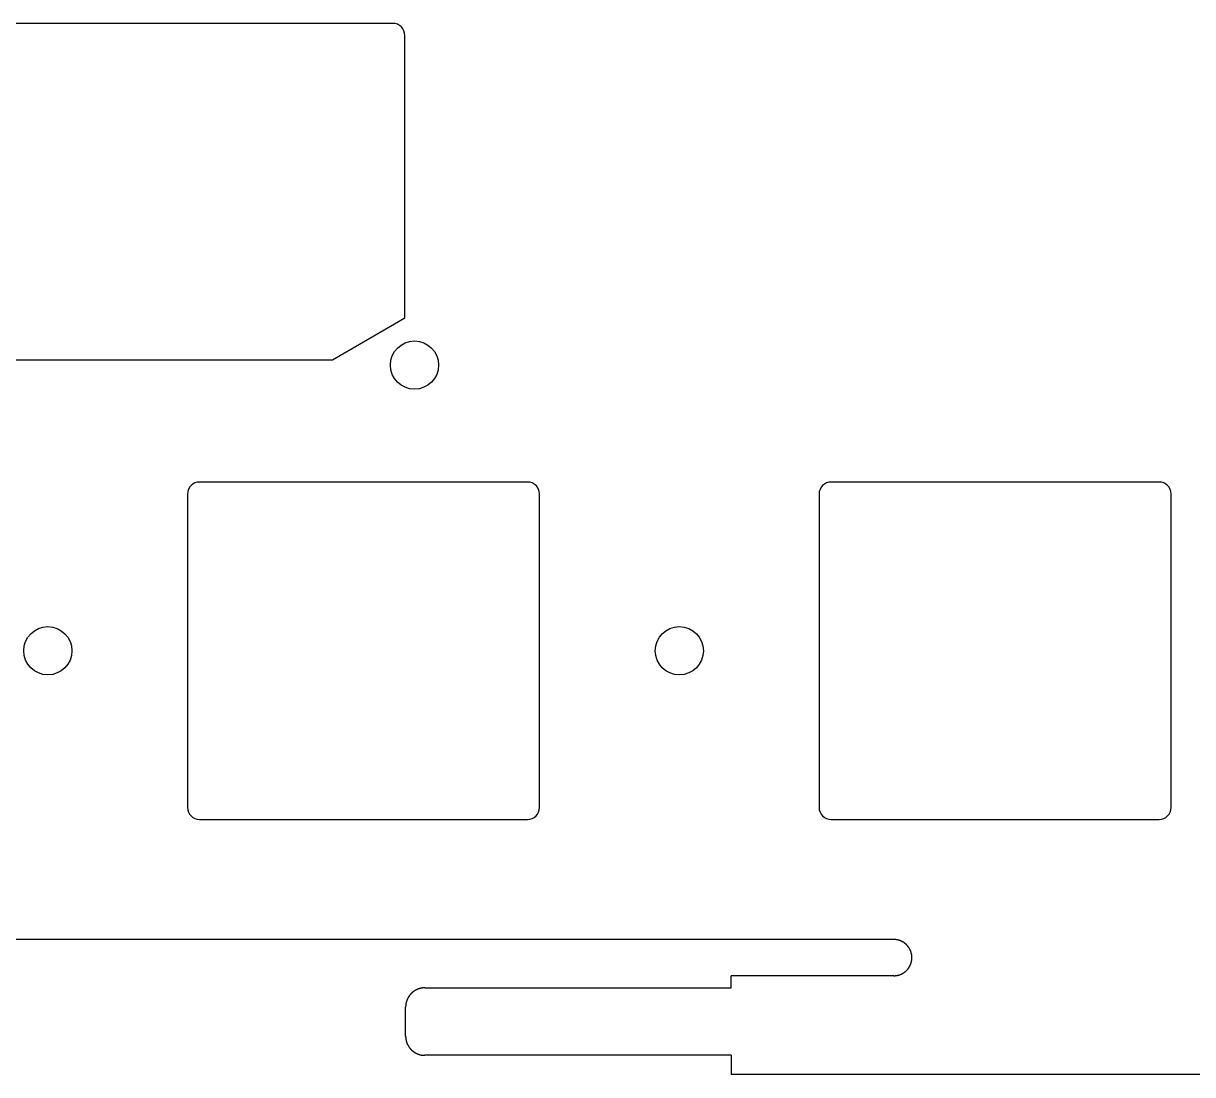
# Model space of a CAD drawing. Header units: millimetres. Extents: x -11 to 340, y -118 to 18.
# Drawn here: x 250.21 to 298.71, y -117.6 to -73.99 of the extents above; entities that cross this region are included whole.
import ezdxf

# ---------------------------------------------------------------- set-up
doc = ezdxf.new("R2010")
doc.units = ezdxf.units.MM
doc.header["$MEASUREMENT"] = 0
doc.layers.get('0').update_dxf_attribs({"linetype": 'CONTINUOUS'})
doc.layers.add('BLACK', color=7, linetype='CONTINUOUS')

msp = doc.modelspace()

# ---------------------------------------------------------------- linework, layer by layer
for points in [[(234.03125, -74.4875), (234.03125, -86.2055), (237.03125, -87.9375), (263.03125, -87.9375), (266.03125, -86.2055), (266.03125, -74.4875, 0.414213562), (265.53125, -73.9875), (234.53125, -73.9875, 0.414212391)], [(257.51875, -107.0125), (271.11875, -107.0125, 0.414213562), (271.61875, -106.5125), (271.61875, -93.5125, 0.414213562), (271.11875, -93.0125), (257.51875, -93.0125, 0.414212391), (257.01875, -93.5125), (257.01875, -106.5125, 0.414212391)]]:
    msp.add_lwpolyline(points, format="xyb", close=True)
for centre in [(266.43125, -88.1625), (251.221875, -100.0125)]:
    msp.add_circle(centre, 1)
at = {"layer": 'BLACK', "linetype": 'Continuous'}
for p, q in [((297.3125, -93.0125), (283.7125, -93.0125)), ((283.2125, -93.5125), (283.2125, -106.5125)), ((297.8125, -106.5125), (297.8125, -93.5125)), ((283.7125, -107.0125), (297.3125, -107.0125)), ((286.3125, -111.9925), (221.893425, -111.9925)), ((286.313297, -111.9925), (286.3125, -111.9925)), ((286.317214, -111.992515), (286.313297, -111.9925)), ((286.321127, -111.992549), (286.317214, -111.992515)), ((286.325039, -111.992603), (286.321127, -111.992549)), ((286.328947, -111.992677), (286.325039, -111.992603)), ((286.332854, -111.992771), (286.328947, -111.992677)), ((286.336757, -111.992885), (286.332854, -111.992771)), ((286.340659, -111.993019), (286.336757, -111.992885)), ((286.344556, -111.993173), (286.340659, -111.993019)), ((286.348454, -111.993347), (286.344556, -111.993173)), ((286.352346, -111.99354), (286.348454, -111.993347)), ((286.356237, -111.993754), (286.352346, -111.99354)), ((286.360123, -111.993988), (286.356237, -111.993754)), ((286.364009, -111.994241), (286.360123, -111.993988)), ((286.36789, -111.994514), (286.364009, -111.994241)), ((286.37177, -111.994808), (286.36789, -111.994514)), ((286.375644, -111.995121), (286.37177, -111.994808)), ((286.379518, -111.995453), (286.375644, -111.995121)), ((286.383386, -111.995806), (286.379518, -111.995453)), ((286.387253, -111.996179), (286.383386, -111.995806)), ((286.391114, -111.996571), (286.387253, -111.996179)), ((286.394975, -111.996983), (286.391114, -111.996571)), ((286.39883, -111.997415), (286.394975, -111.996983)), ((286.402683, -111.997866), (286.39883, -111.997415)), ((286.406531, -111.998338), (286.402683, -111.997866)), ((286.410378, -111.998829), (286.406531, -111.998338)), ((286.414218, -111.99934), (286.410378, -111.998829)), ((286.418058, -111.99987), (286.414218, -111.99934)), ((286.421891, -112.00042), (286.418058, -111.99987)), ((286.425722, -112.00099), (286.421891, -112.00042)), ((286.429548, -112.00158), (286.425722, -112.00099)), ((286.433371, -112.002189), (286.429548, -112.00158)), ((286.437189, -112.002818), (286.433371, -112.002189)), ((286.441004, -112.003466), (286.437189, -112.002818)), ((286.444813, -112.004134), (286.441004, -112.003466)), ((286.448621, -112.004822), (286.444813, -112.004134)), ((286.452421, -112.005529), (286.448621, -112.004822)), ((286.45622, -112.006256), (286.452421, -112.005529)), ((286.460012, -112.007002), (286.45622, -112.006256)), ((286.463801, -112.007768), (286.460012, -112.007002)), ((286.467584, -112.008553), (286.463801, -112.007768)), ((286.471365, -112.009358), (286.467584, -112.008553)), ((286.475138, -112.010182), (286.471365, -112.009358)), ((286.478909, -112.011026), (286.475138, -112.010182)), ((286.482673, -112.011889), (286.478909, -112.011026)), ((286.486434, -112.012772), (286.482673, -112.011889)), ((286.490188, -112.013674), (286.486434, -112.012772)), ((286.49394, -112.014596), (286.490188, -112.013674)), ((286.497683, -112.015536), (286.49394, -112.014596)), ((286.501424, -112.016496), (286.497683, -112.015536)), ((286.505158, -112.017476), (286.501424, -112.016496)), ((286.508888, -112.018475), (286.505158, -112.017476)), ((286.512611, -112.019492), (286.508888, -112.018475)), ((286.51633, -112.02053), (286.512611, -112.019492)), ((286.520042, -112.021586), (286.51633, -112.02053)), ((286.52375, -112.022662), (286.520042, -112.021586)), ((286.52745, -112.023757), (286.52375, -112.022662)), ((286.531147, -112.024871), (286.52745, -112.023757)), ((286.534836, -112.026004), (286.531147, -112.024871)), ((286.538521, -112.027157), (286.534836, -112.026004)), ((286.542197, -112.028328), (286.538521, -112.027157)), ((286.54587, -112.029519), (286.542197, -112.028328)), ((286.549535, -112.030728), (286.54587, -112.029519)), ((286.553195, -112.031957), (286.549535, -112.030728)), ((286.556847, -112.033204), (286.553195, -112.031957)), ((286.560494, -112.034471), (286.556847, -112.033204)), ((286.564133, -112.035756), (286.560494, -112.034471)), ((286.567768, -112.037061), (286.564133, -112.035756)), ((286.571394, -112.038384), (286.567768, -112.037061)), ((286.575015, -112.039726), (286.571394, -112.038384)), ((286.578627, -112.041087), (286.575015, -112.039726)), ((286.582234, -112.042467), (286.578627, -112.041087)), ((286.585832, -112.043865), (286.582234, -112.042467)), ((286.589426, -112.045282), (286.585832, -112.043865)), ((286.59301, -112.046718), (286.589426, -112.045282)), ((286.596588, -112.048173), (286.59301, -112.046718)), ((286.600158, -112.049646), (286.596588, -112.048173)), ((286.603722, -112.051138), (286.600158, -112.049646)), ((286.607277, -112.052648), (286.603722, -112.051138)), ((286.610826, -112.054177), (286.607277, -112.052648)), ((286.614365, -112.055724), (286.610826, -112.054177)), ((286.617899, -112.057291), (286.614365, -112.055724)), ((286.621422, -112.058875), (286.617899, -112.057291)), ((286.62494, -112.060478), (286.621422, -112.058875)), ((286.628448, -112.062098), (286.62494, -112.060478)), ((286.63195, -112.063738), (286.628448, -112.062098)), ((286.635441, -112.065395), (286.63195, -112.063738)), ((286.638926, -112.067072), (286.635441, -112.065395)), ((286.642401, -112.068765), (286.638926, -112.067072)), ((286.645869, -112.070478), (286.642401, -112.068765)), ((286.649327, -112.072208), (286.645869, -112.070478)), ((286.652778, -112.073957), (286.649327, -112.072208)), ((286.656219, -112.075723), (286.652778, -112.073957)), ((286.659653, -112.077507), (286.656219, -112.075723)), ((286.663076, -112.079309), (286.659653, -112.077507)), ((286.666491, -112.08113), (286.663076, -112.079309)), ((286.669896, -112.082967), (286.666491, -112.08113)), ((286.673293, -112.084824), (286.669896, -112.082967)), ((286.67668, -112.086697), (286.673293, -112.084824)), ((286.680058, -112.088588), (286.67668, -112.086697)), ((286.683426, -112.090497), (286.680058, -112.088588)), ((286.686786, -112.092424), (286.683426, -112.090497)), ((286.690134, -112.094368), (286.686786, -112.092424)), ((286.693474, -112.096329), (286.690134, -112.094368)), ((286.696803, -112.098308), (286.693474, -112.096329)), ((286.700124, -112.100305), (286.696803, -112.098308)), ((286.703433, -112.102318), (286.700124, -112.100305)), ((286.706733, -112.10435), (286.703433, -112.102318)), ((286.710022, -112.106398), (286.706733, -112.10435)), ((286.713302, -112.108463), (286.710022, -112.106398)), ((286.71657, -112.110546), (286.713302, -112.108463)), ((286.719829, -112.112646), (286.71657, -112.110546)), ((286.723077, -112.114762), (286.719829, -112.112646)), ((286.726314, -112.116896), (286.723077, -112.114762)), ((286.72954, -112.119046), (286.726314, -112.116896)), ((286.732756, -112.121214), (286.72954, -112.119046)), ((286.735961, -112.123398), (286.732756, -112.121214)), ((286.739155, -112.125599), (286.735961, -112.123398)), ((286.742337, -112.127816), (286.739155, -112.125599)), ((286.745509, -112.13005), (286.742337, -112.127816)), ((286.748669, -112.1323), (286.745509, -112.13005)), ((286.751818, -112.134568), (286.748669, -112.1323)), ((286.754955, -112.136851), (286.751818, -112.134568)), ((286.758081, -112.139151), (286.754955, -112.136851)), ((286.761195, -112.141467), (286.758081, -112.139151)), ((286.764297, -112.143799), (286.761195, -112.141467)), ((286.767388, -112.146148), (286.764297, -112.143799)), ((286.770467, -112.148512), (286.767388, -112.146148)), ((286.773533, -112.150893), (286.770467, -112.148512)), ((286.776588, -112.153289), (286.773533, -112.150893)), ((286.77963, -112.155701), (286.776588, -112.153289)), ((286.78266, -112.15813), (286.77963, -112.155701)), ((286.785677, -112.160573), (286.78266, -112.15813)), ((286.788683, -112.163033), (286.785677, -112.160573)), ((286.791675, -112.165508), (286.788683, -112.163033)), ((286.794655, -112.167998), (286.791675, -112.165508)), ((286.797623, -112.170504), (286.794655, -112.167998)), ((286.800577, -112.173026), (286.797623, -112.170504)), ((286.803519, -112.175562), (286.800577, -112.173026)), ((286.806447, -112.178114), (286.803519, -112.175562)), ((286.809363, -112.180681), (286.806447, -112.178114)), ((286.812265, -112.183263), (286.809363, -112.180681)), ((286.815154, -112.18586), (286.812265, -112.183263)), ((286.81803, -112.188472), (286.815154, -112.18586)), ((286.820892, -112.191099), (286.81803, -112.188472)), ((286.823741, -112.19374), (286.820892, -112.191099)), ((286.826576, -112.196397), (286.823741, -112.19374)), ((286.829398, -112.199067), (286.826576, -112.196397)), ((286.832205, -112.201753), (286.829398, -112.199067)), ((286.834999, -112.204452), (286.832205, -112.201753)), ((286.837779, -112.207166), (286.834999, -112.204452)), ((286.840545, -112.209895), (286.837779, -112.207166)), ((286.843297, -112.212637), (286.840545, -112.209895)), ((286.848758, -112.218165), (286.843297, -112.212637)), ((286.854162, -112.223748), (286.848758, -112.218165)), ((286.859508, -112.229386), (286.854162, -112.223748)), ((286.864795, -112.235078), (286.859508, -112.229386)), ((286.870022, -112.240824), (286.864795, -112.235078)), ((286.87519, -112.246624), (286.870022, -112.240824)), ((286.880298, -112.252475), (286.87519, -112.246624)), ((286.885344, -112.258379), (286.880298, -112.252475)), ((286.890329, -112.264333), (286.885344, -112.258379)), ((286.895251, -112.270337), (286.890329, -112.264333)), ((286.900111, -112.276391), (286.895251, -112.270337)), ((286.904907, -112.282494), (286.900111, -112.276391)), ((286.90964, -112.288645), (286.904907, -112.282494)), ((286.914307, -112.294843), (286.90964, -112.288645)), ((286.91891, -112.301087), (286.914307, -112.294843)), ((286.923448, -112.307378), (286.91891, -112.301087)), ((286.927919, -112.313714), (286.923448, -112.307378)), ((286.932324, -112.320094), (286.927919, -112.313714)), ((286.936662, -112.326517), (286.932324, -112.320094)), ((286.940932, -112.332984), (286.936662, -112.326517)), ((286.945134, -112.339493), (286.940932, -112.332984)), ((286.949269, -112.346044), (286.945134, -112.339493)), ((286.953334, -112.352635), (286.949269, -112.346044)), ((286.95733, -112.359266), (286.953334, -112.352635)), ((286.961256, -112.365936), (286.95733, -112.359266)), ((286.965113, -112.372645), (286.961256, -112.365936)), ((286.968899, -112.379392), (286.965113, -112.372645)), ((286.972614, -112.386176), (286.968899, -112.379392)), ((286.976257, -112.392996), (286.972614, -112.386176)), ((286.97983, -112.399852), (286.976257, -112.392996)), ((286.98333, -112.406743), (286.97983, -112.399852)), ((286.986758, -112.413668), (286.98333, -112.406743)), ((286.990114, -112.420627), (286.986758, -112.413668)), ((286.993396, -112.427618), (286.990114, -112.420627)), ((286.996606, -112.434642), (286.993396, -112.427618)), ((286.999742, -112.441697), (286.996606, -112.434642)), ((287.002804, -112.448782), (286.999742, -112.441697)), ((287.005792, -112.455898), (287.002804, -112.448782)), ((287.008706, -112.463043), (287.005792, -112.455898)), ((287.011545, -112.470217), (287.008706, -112.463043)), ((287.014309, -112.477419), (287.011545, -112.470217)), ((287.016999, -112.484648), (287.014309, -112.477419)), ((287.019612, -112.491903), (287.016999, -112.484648)), ((287.022151, -112.499185), (287.019612, -112.491903)), ((287.024613, -112.506493), (287.022151, -112.499185)), ((287.027, -112.513825), (287.024613, -112.506493)), ((287.02931, -112.521181), (287.027, -112.513825)), ((287.015274, -113.005015), (287.016616, -113.001394)), ((287.016616, -113.001394), (287.017939, -112.997768)), ((287.017939, -112.997768), (287.019244, -112.994134)), ((287.019244, -112.994134), (287.020529, -112.990495)), ((287.020529, -112.990495), (287.021796, -112.986847)), ((287.021796, -112.986847), (287.023043, -112.983195)), ((287.023043, -112.983195), (287.024272, -112.979535)), ((287.024272, -112.979535), (287.025481, -112.975871)), ((287.025481, -112.975871), (287.026672, -112.972198)), ((287.026672, -112.972198), (287.027843, -112.968521)), ((287.027843, -112.968521), (287.028996, -112.964836)), ((287.028996, -112.964836), (287.030129, -112.961148)), ((287.031545, -112.528561), (287.02931, -112.521181)), ((287.030129, -112.961148), (287.031243, -112.957451)), ((287.031243, -112.957451), (287.032338, -112.95375)), ((287.033702, -112.535964), (287.031545, -112.528561)), ((287.032338, -112.95375), (287.033414, -112.950042)), ((287.033414, -112.950042), (287.03447, -112.946331)), ((287.035783, -112.543389), (287.033702, -112.535964)), ((287.03447, -112.946331), (287.035508, -112.942611)), ((287.035508, -112.942611), (287.036525, -112.938888)), ((287.037787, -112.550836), (287.035783, -112.543389)), ((287.036525, -112.938888), (287.037524, -112.935158)), ((287.037524, -112.935158), (287.038504, -112.931425)), ((287.039714, -112.558304), (287.037787, -112.550836)), ((287.038504, -112.931425), (287.039464, -112.927684)), ((287.039464, -112.927684), (287.040404, -112.92394)), ((287.041564, -112.565792), (287.039714, -112.558304)), ((287.040404, -112.92394), (287.041326, -112.920189)), ((287.041326, -112.920189), (287.042228, -112.916435)), ((287.043336, -112.573301), (287.041564, -112.565792)), ((287.042228, -112.916435), (287.043111, -112.912673)), ((287.043111, -112.912673), (287.043974, -112.908909)), ((287.045031, -112.580829), (287.043336, -112.573301)), ((287.043974, -112.908909), (287.044818, -112.905138)), ((287.044818, -112.905138), (287.045642, -112.901365)), ((287.046648, -112.588376), (287.045031, -112.580829)), ((287.045642, -112.901365), (287.046447, -112.897584)), ((287.046447, -112.897584), (287.047232, -112.893802)), ((287.048187, -112.595941), (287.046648, -112.588376)), ((287.047232, -112.893802), (287.047998, -112.890012)), ((287.047998, -112.890012), (287.048744, -112.88622)), ((287.049649, -112.603524), (287.048187, -112.595941)), ((287.048744, -112.88622), (287.049471, -112.882421)), ((287.049471, -112.882421), (287.050178, -112.878621)), ((287.051032, -112.611124), (287.049649, -112.603524)), ((287.050178, -112.878621), (287.050866, -112.874814)), ((287.050866, -112.874814), (287.051534, -112.871005)), ((287.052337, -112.618741), (287.051032, -112.611124)), ((287.051534, -112.871005), (287.052182, -112.867189)), ((287.052182, -112.867189), (287.052811, -112.863372)), ((287.053564, -112.626375), (287.052337, -112.618741)), ((287.052811, -112.863372), (287.05342, -112.859548)), ((287.05342, -112.859548), (287.05401, -112.855723)), ((287.054713, -112.634024), (287.053564, -112.626375)), ((287.05401, -112.855723), (287.05458, -112.851891)), ((287.05458, -112.851891), (287.05513, -112.848058)), ((287.055783, -112.641688), (287.054713, -112.634024)), ((287.05513, -112.848058), (287.05566, -112.844219)), ((287.05566, -112.844219), (287.056171, -112.840378)), ((287.056774, -112.649367), (287.055783, -112.641688)), ((287.056171, -112.840378), (287.056662, -112.836531)), ((287.056662, -112.836531), (287.057134, -112.832684)), ((287.057687, -112.65706), (287.056774, -112.649367)), ((287.057134, -112.832684), (287.057585, -112.82883)), ((287.057585, -112.82883), (287.058017, -112.824975)), ((287.058521, -112.664768), (287.057687, -112.65706)), ((287.058017, -112.824975), (287.058429, -112.821115)), ((287.058429, -112.821115), (287.058821, -112.817253)), ((287.059275, -112.672488), (287.058521, -112.664768)), ((287.058821, -112.817253), (287.059194, -112.813386)), ((287.059194, -112.813386), (287.059547, -112.809518)), ((287.059951, -112.680221), (287.059275, -112.672488)), ((287.059547, -112.809518), (287.059879, -112.805644)), ((287.059879, -112.805644), (287.060192, -112.80177)), ((287.060548, -112.687967), (287.059951, -112.680221)), ((287.060192, -112.80177), (287.060486, -112.79789)), ((287.060486, -112.79789), (287.060759, -112.794009)), ((287.061065, -112.695725), (287.060548, -112.687967)), ((287.060759, -112.794009), (287.061012, -112.790124)), ((287.061012, -112.790124), (287.061246, -112.786237)), ((287.061503, -112.703494), (287.061065, -112.695725)), ((287.061246, -112.786237), (287.06146, -112.782346)), ((287.06146, -112.782346), (287.061653, -112.778454)), ((287.061862, -112.711275), (287.061503, -112.703494)), ((287.061653, -112.778454), (287.061827, -112.774557)), ((287.061827, -112.774557), (287.061981, -112.770659)), ((287.062141, -112.719066), (287.061862, -112.711275)), ((287.061981, -112.770659), (287.062115, -112.766757)), ((287.062115, -112.766757), (287.062229, -112.762854)), ((287.06234, -112.726868), (287.062141, -112.719066)), ((287.062229, -112.762854), (287.062323, -112.758947)), ((287.062323, -112.758947), (287.062397, -112.755039)), ((287.06246, -112.734679), (287.06234, -112.726868)), ((287.062397, -112.755039), (287.062451, -112.751127)), ((287.062451, -112.751127), (287.062485, -112.747214)), ((287.0625, -112.7425), (287.06246, -112.734679)), ((287.062485, -112.747214), (287.0625, -112.743296)), ((287.0625, -112.743296), (287.0625, -112.7425)), ((286.405633, -113.486774), (286.413312, -113.485783)), ((286.413312, -113.485783), (286.420976, -113.484713)), ((286.420976, -113.484713), (286.428626, -113.483564)), ((286.428626, -113.483564), (286.436259, -113.482337)), ((286.436259, -113.482337), (286.443876, -113.481032)), ((286.443876, -113.481032), (286.451476, -113.479649)), ((286.451476, -113.479649), (286.459059, -113.478187)), ((286.459059, -113.478187), (286.466625, -113.476648)), ((286.466625, -113.476648), (286.474172, -113.475031)), ((286.474172, -113.475031), (286.4817, -113.473336)), ((286.4817, -113.473336), (286.489208, -113.471564)), ((286.489208, -113.471564), (286.496697, -113.469714)), ((286.496697, -113.469714), (286.504165, -113.467787)), ((286.504165, -113.467787), (286.511612, -113.465783)), ((286.511612, -113.465783), (286.519037, -113.463702)), ((286.519037, -113.463702), (286.526439, -113.461545)), ((286.526439, -113.461545), (286.533819, -113.459311)), ((286.533819, -113.459311), (286.541176, -113.457)), ((286.541176, -113.457), (286.548508, -113.454613)), ((286.548508, -113.454613), (286.555815, -113.452151)), ((286.555815, -113.452151), (286.563097, -113.449612)), ((286.563097, -113.449612), (286.570353, -113.446999)), ((286.570353, -113.446999), (286.577582, -113.444309)), ((286.577582, -113.444309), (286.584784, -113.441545)), ((286.584784, -113.441545), (286.591957, -113.438706)), ((286.591957, -113.438706), (286.599102, -113.435792)), ((286.599102, -113.435792), (286.606218, -113.432804)), ((286.606218, -113.432804), (286.613304, -113.429742)), ((286.613304, -113.429742), (286.620359, -113.426606)), ((286.620359, -113.426606), (286.627382, -113.423397)), ((286.627382, -113.423397), (286.634373, -113.420114)), ((286.634373, -113.420114), (286.641332, -113.416758)), ((286.641332, -113.416758), (286.648257, -113.41333)), ((286.648257, -113.41333), (286.655148, -113.40983)), ((286.655148, -113.40983), (286.662004, -113.406258)), ((286.662004, -113.406258), (286.668824, -113.402614)), ((286.668824, -113.402614), (286.675608, -113.398899)), ((286.675608, -113.398899), (286.682355, -113.395113)), ((286.682355, -113.395113), (286.689064, -113.391256)), ((286.689064, -113.391256), (286.695734, -113.38733)), ((286.695734, -113.38733), (286.702366, -113.383334)), ((286.702366, -113.383334), (286.708957, -113.379269)), ((286.708957, -113.379269), (286.715507, -113.375135)), ((286.715507, -113.375135), (286.722016, -113.370932)), ((286.722016, -113.370932), (286.728483, -113.366662)), ((286.728483, -113.366662), (286.734907, -113.362324)), ((286.734907, -113.362324), (286.741287, -113.357919)), ((286.741287, -113.357919), (286.747622, -113.353448)), ((286.747622, -113.353448), (286.753913, -113.34891)), ((286.753913, -113.34891), (286.760158, -113.344308)), ((286.760158, -113.344308), (286.766356, -113.33964)), ((286.766356, -113.33964), (286.772506, -113.334907)), ((286.772506, -113.334907), (286.778609, -113.330111)), ((286.778609, -113.330111), (286.784663, -113.325252)), ((286.784663, -113.325252), (286.790667, -113.320329)), ((286.790667, -113.320329), (286.796622, -113.315344)), ((286.796622, -113.315344), (286.802525, -113.310298)), ((286.802525, -113.310298), (286.808376, -113.305191)), ((286.808376, -113.305191), (286.814176, -113.300023)), ((286.814176, -113.300023), (286.819922, -113.294795)), ((286.819922, -113.294795), (286.825614, -113.289508)), ((286.825614, -113.289508), (286.831253, -113.284162)), ((286.831253, -113.284162), (286.836836, -113.278758)), ((286.836836, -113.278758), (286.842363, -113.273297)), ((286.842363, -113.273297), (286.845105, -113.270545)), ((286.845105, -113.270545), (286.847834, -113.267779)), ((286.847834, -113.267779), (286.850548, -113.264999)), ((286.850548, -113.264999), (286.853248, -113.262206)), ((286.853248, -113.262206), (286.855933, -113.259398)), ((286.855933, -113.259398), (286.858604, -113.256576)), ((286.858604, -113.256576), (286.86126, -113.253741)), ((286.86126, -113.253741), (286.863901, -113.250892)), ((286.863901, -113.250892), (286.866528, -113.24803)), ((286.866528, -113.24803), (286.86914, -113.245154)), ((286.86914, -113.245154), (286.871737, -113.242265)), ((286.871737, -113.242265), (286.874319, -113.239363)), ((286.874319, -113.239363), (286.876886, -113.236448)), ((286.876886, -113.236448), (286.879438, -113.233519)), ((286.879438, -113.233519), (286.881974, -113.230577)), ((286.881974, -113.230577), (286.884496, -113.227623)), ((286.884496, -113.227623), (286.887002, -113.224656)), ((286.887002, -113.224656), (286.889492, -113.221676)), ((286.889492, -113.221676), (286.891967, -113.218683)), ((286.891967, -113.218683), (286.894427, -113.215678)), ((286.894427, -113.215678), (286.89687, -113.21266)), ((286.89687, -113.21266), (286.899299, -113.20963)), ((286.899299, -113.20963), (286.901711, -113.206588)), ((286.901711, -113.206588), (286.904107, -113.203533)), ((286.904107, -113.203533), (286.906488, -113.200467)), ((286.906488, -113.200467), (286.908852, -113.197388)), ((286.908852, -113.197388), (286.911201, -113.194298)), ((286.911201, -113.194298), (286.913533, -113.191195)), ((286.913533, -113.191195), (286.915849, -113.188081)), ((286.915849, -113.188081), (286.918149, -113.184955)), ((286.918149, -113.184955), (286.920432, -113.181818)), ((286.920432, -113.181818), (286.9227, -113.178669)), ((286.9227, -113.178669), (286.92495, -113.175509)), ((286.92495, -113.175509), (286.927184, -113.172337)), ((286.927184, -113.172337), (286.929401, -113.169155)), ((286.929401, -113.169155), (286.931603, -113.165961)), ((286.931603, -113.165961), (286.933786, -113.162757)), ((286.933786, -113.162757), (286.935954, -113.159541)), ((286.935954, -113.159541), (286.938104, -113.156315)), ((286.938104, -113.156315), (286.940238, -113.153077)), ((286.940238, -113.153077), (286.942354, -113.14983)), ((286.942354, -113.14983), (286.944454, -113.146571)), ((286.944454, -113.146571), (286.946537, -113.143302)), ((286.946537, -113.143302), (286.948602, -113.140023)), ((286.948602, -113.140023), (286.95065, -113.136734)), ((286.95065, -113.136734), (286.952682, -113.133433)), ((286.952682, -113.133433), (286.954695, -113.130124)), ((286.954695, -113.130124), (286.956692, -113.126804)), ((286.956692, -113.126804), (286.958671, -113.123475)), ((286.958671, -113.123475), (286.960632, -113.120134)), ((286.960632, -113.120134), (286.962576, -113.116786)), ((286.962576, -113.116786), (286.964503, -113.113426)), ((286.964503, -113.113426), (286.966412, -113.110059)), ((286.966412, -113.110059), (286.968303, -113.10668)), ((286.968303, -113.10668), (286.970176, -113.103294)), ((286.970176, -113.103294), (286.972033, -113.099896)), ((286.972033, -113.099896), (286.97387, -113.096491)), ((286.97387, -113.096491), (286.975691, -113.093076)), ((286.975691, -113.093076), (286.977493, -113.089653)), ((286.977493, -113.089653), (286.979277, -113.08622)), ((286.979277, -113.08622), (286.981043, -113.082779)), ((286.981043, -113.082779), (286.982792, -113.079328)), ((286.982792, -113.079328), (286.984522, -113.07587)), ((286.984522, -113.07587), (286.986235, -113.072402)), ((286.986235, -113.072402), (286.987928, -113.068927)), ((286.987928, -113.068927), (286.989605, -113.065442)), ((286.989605, -113.065442), (286.991262, -113.06195)), ((286.991262, -113.06195), (286.992902, -113.058448)), ((286.992902, -113.058448), (286.994522, -113.05494)), ((286.994522, -113.05494), (286.996125, -113.051423)), ((286.996125, -113.051423), (286.997709, -113.047899)), ((286.997709, -113.047899), (286.999276, -113.044365)), ((286.999276, -113.044365), (287.000823, -113.040826)), ((287.000823, -113.040826), (287.002352, -113.037277)), ((287.002352, -113.037277), (287.003862, -113.033722)), ((287.003862, -113.033722), (287.005354, -113.030158)), ((287.005354, -113.030158), (287.006827, -113.026589)), ((287.006827, -113.026589), (287.008282, -113.02301)), ((287.008282, -113.02301), (287.009718, -113.019426)), ((287.009718, -113.019426), (287.011135, -113.015833)), ((287.011135, -113.015833), (287.012533, -113.012234)), ((287.012533, -113.012234), (287.013913, -113.008627)), ((287.013913, -113.008627), (287.015274, -113.005015)), ((279.5625, -113.995029), (279.5625, -113.4925)), ((286.3125, -113.4925), (279.5625, -113.4925)), ((286.3125, -113.4925), (286.320321, -113.49246)), ((286.320321, -113.49246), (286.328132, -113.49234)), ((286.328132, -113.49234), (286.335934, -113.492141)), ((286.335934, -113.492141), (286.343725, -113.491862)), ((286.343725, -113.491862), (286.351506, -113.491503)), ((286.351506, -113.491503), (286.359275, -113.491065)), ((286.359275, -113.491065), (286.367033, -113.490548)), ((286.367033, -113.490548), (286.374779, -113.489951)), ((286.374779, -113.489951), (286.382512, -113.489275)), ((286.382512, -113.489275), (286.390233, -113.488521)), ((286.390233, -113.488521), (286.39794, -113.487687)), ((286.39794, -113.487687), (286.405633, -113.486774)), ((266.138795, -114.453632), (266.137098, -114.457245)), ((266.14051, -114.450026), (266.138795, -114.453632)), ((266.142243, -114.44643), (266.14051, -114.450026)), ((266.143995, -114.44284), (266.142243, -114.44643)), ((266.145764, -114.43926), (266.143995, -114.44284)), ((266.147552, -114.435687), (266.145764, -114.43926)), ((266.149357, -114.432125), (266.147552, -114.435687)), ((266.151181, -114.428569), (266.149357, -114.432125)), ((266.153022, -114.425024), (266.151181, -114.428569)), ((266.154882, -114.421487), (266.153022, -114.425024)), ((266.15676, -114.41796), (266.154882, -114.421487)), ((266.158655, -114.41444), (266.15676, -114.41796)), ((266.160568, -114.410931), (266.158655, -114.41444)), ((266.162499, -114.40743), (266.160568, -114.410931)), ((266.164448, -114.40394), (266.162499, -114.40743)), ((266.166414, -114.400457), (266.164448, -114.40394)), ((266.168398, -114.396986), (266.166414, -114.400457)), ((266.1704, -114.393523), (266.168398, -114.396986)), ((266.172418, -114.390071), (266.1704, -114.393523)), ((266.174455, -114.386627), (266.172418, -114.390071)), ((266.176509, -114.383194), (266.174455, -114.386627)), ((266.17858, -114.379771), (266.176509, -114.383194)), ((266.180668, -114.376358), (266.17858, -114.379771)), ((266.182775, -114.372954), (266.180668, -114.376358)), ((266.184897, -114.369562), (266.182775, -114.372954)), ((266.187038, -114.366179), (266.184897, -114.369562)), ((266.189195, -114.362807), (266.187038, -114.366179)), ((266.191369, -114.359445), (266.189195, -114.362807)), ((266.19356, -114.356095), (266.191369, -114.359445)), ((266.195769, -114.352754), (266.19356, -114.356095)), ((266.197994, -114.349425), (266.195769, -114.352754)), ((266.200236, -114.346105), (266.197994, -114.349425)), ((266.202495, -114.342798), (266.200236, -114.346105)), ((266.20477, -114.339501), (266.202495, -114.342798)), ((266.207062, -114.336215), (266.20477, -114.339501)), ((266.209371, -114.33294), (266.207062, -114.336215)), ((266.211696, -114.329678), (266.209371, -114.33294)), ((266.214038, -114.326425), (266.211696, -114.329678)), ((266.216396, -114.323185), (266.214038, -114.326425)), ((266.21877, -114.319956), (266.216396, -114.323185)), ((266.221161, -114.316739), (266.21877, -114.319956)), ((266.223568, -114.313534), (266.221161, -114.316739)), ((266.225991, -114.31034), (266.223568, -114.313534)), ((266.22843, -114.307158), (266.225991, -114.31034)), ((266.230885, -114.303989), (266.22843, -114.307158)), ((266.233356, -114.300831), (266.230885, -114.303989)), ((266.235843, -114.297686), (266.233356, -114.300831)), ((266.238346, -114.294552), (266.235843, -114.297686)), ((266.240864, -114.291432), (266.238346, -114.294552)), ((266.243399, -114.288323), (266.240864, -114.291432)), ((266.245948, -114.285227), (266.243399, -114.288323)), ((266.248514, -114.282144), (266.245948, -114.285227)), ((266.251094, -114.279073), (266.248514, -114.282144)), ((266.253691, -114.276015), (266.251094, -114.279073)), ((266.256302, -114.27297), (266.253691, -114.276015)), ((266.258929, -114.269938), (266.256302, -114.27297)), ((266.261571, -114.266919), (266.258929, -114.269938)), ((266.264228, -114.263913), (266.261571, -114.266919)), ((266.2669, -114.26092), (266.264228, -114.263913)), ((266.269587, -114.257941), (266.2669, -114.26092)), ((266.272289, -114.254975), (266.269587, -114.257941)), ((266.275006, -114.252022), (266.272289, -114.254975)), ((266.277738, -114.249083), (266.275006, -114.252022)), ((266.280484, -114.246158), (266.277738, -114.249083)), ((266.283244, -114.243246), (266.280484, -114.246158)), ((266.28602, -114.240348), (266.283244, -114.243246)), ((266.288809, -114.237464), (266.28602, -114.240348)), ((266.291613, -114.234593), (266.288809, -114.237464)), ((266.294432, -114.231737), (266.291613, -114.234593)), ((266.300111, -114.226067), (266.294432, -114.231737)), ((266.305846, -114.220454), (266.300111, -114.226067)), ((266.311636, -114.214899), (266.305846, -114.220454)), ((266.317482, -114.209401), (266.311636, -114.214899)), ((266.323381, -114.203963), (266.317482, -114.209401)), ((266.329334, -114.198584), (266.323381, -114.203963)), ((266.33534, -114.193266), (266.329334, -114.198584)), ((266.341398, -114.188008), (266.33534, -114.193266)), ((266.347508, -114.182811), (266.341398, -114.188008)), ((266.353668, -114.177676), (266.347508, -114.182811)), ((266.359878, -114.172603), (266.353668, -114.177676)), ((266.366138, -114.167593), (266.359878, -114.172603)), ((266.372446, -114.162647), (266.366138, -114.167593)), ((266.378803, -114.157765), (266.372446, -114.162647)), ((266.385206, -114.152947), (266.378803, -114.157765)), ((266.391657, -114.148194), (266.385206, -114.152947)), ((266.398153, -114.143507), (266.391657, -114.148194)), ((266.404694, -114.138885), (266.398153, -114.143507)), ((266.41128, -114.134331), (266.404694, -114.138885)), ((266.417909, -114.129843), (266.41128, -114.134331)), ((266.424582, -114.125422), (266.417909, -114.129843)), ((266.431297, -114.12107), (266.424582, -114.125422)), ((266.438054, -114.116785), (266.431297, -114.12107)), ((266.444851, -114.11257), (266.438054, -114.116785)), ((266.451689, -114.108423), (266.444851, -114.11257)), ((266.458566, -114.104346), (266.451689, -114.108423)), ((266.465482, -114.100339), (266.458566, -114.104346)), ((266.472436, -114.096402), (266.465482, -114.100339)), ((266.479427, -114.092536), (266.472436, -114.096402)), ((266.486455, -114.088741), (266.479427, -114.092536)), ((266.493519, -114.085017), (266.486455, -114.088741)), ((266.500618, -114.081366), (266.493519, -114.085017)), ((266.507752, -114.077786), (266.500618, -114.081366)), ((266.51492, -114.074278), (266.507752, -114.077786)), ((266.522121, -114.070844), (266.51492, -114.074278)), ((266.529354, -114.067482), (266.522121, -114.070844)), ((266.53662, -114.064194), (266.529354, -114.067482)), ((266.543916, -114.060979), (266.53662, -114.064194)), ((266.551243, -114.057838), (266.543916, -114.060979)), ((266.5586, -114.054772), (266.551243, -114.057838)), ((266.565986, -114.051779), (266.5586, -114.054772)), ((266.573401, -114.048862), (266.565986, -114.051779)), ((266.580844, -114.046019), (266.573401, -114.048862)), ((266.588314, -114.043251), (266.580844, -114.046019)), ((266.59581, -114.040559), (266.588314, -114.043251)), ((266.603333, -114.037942), (266.59581, -114.040559)), ((266.61088, -114.035401), (266.603333, -114.037942)), ((266.618453, -114.032936), (266.61088, -114.035401)), ((266.62605, -114.030547), (266.618453, -114.032936)), ((266.63367, -114.028235), (266.62605, -114.030547)), ((266.641314, -114.025999), (266.63367, -114.028235)), ((266.64898, -114.02384), (266.641314, -114.025999)), ((266.656667, -114.021757), (266.64898, -114.02384)), ((266.664376, -114.019752), (266.656667, -114.021757)), ((266.672106, -114.017824), (266.664376, -114.019752)), ((266.679856, -114.015973), (266.672106, -114.017824)), ((266.687625, -114.0142), (266.679856, -114.015973)), ((266.695414, -114.012504), (266.687625, -114.0142)), ((266.70322, -114.010886), (266.695414, -114.012504)), ((266.711045, -114.009346), (266.70322, -114.010886)), ((266.718888, -114.007884), (266.711045, -114.009346)), ((266.726747, -114.0065), (266.718888, -114.007884)), ((266.734623, -114.005194), (266.726747, -114.0065)), ((266.742515, -114.003967), (266.734623, -114.005194)), ((266.750422, -114.002818), (266.742515, -114.003967)), ((266.758345, -114.001748), (266.750422, -114.002818)), ((266.766282, -114.000756), (266.758345, -114.001748)), ((266.774233, -113.999843), (266.766282, -114.000756)), ((266.782197, -113.999009), (266.774233, -113.999843)), ((266.790175, -113.998254), (266.782197, -113.999009)), ((266.798166, -113.997578), (266.790175, -113.998254)), ((266.806169, -113.996982), (266.798166, -113.997578)), ((266.814184, -113.996464), (266.806169, -113.996982)), ((266.82221, -113.996026), (266.814184, -113.996464)), ((266.830248, -113.995667), (266.82221, -113.996026)), ((266.838296, -113.995388), (266.830248, -113.995667)), ((266.846354, -113.995189), (266.838296, -113.995388)), ((266.854422, -113.995069), (266.846354, -113.995189)), ((266.8625, -113.995029), (266.854422, -113.995069)), ((266.8625, -113.995029), (279.5625, -113.995029)), ((266.062514, -114.790256), (266.0625, -114.794301)), ((266.0625, -114.794301), (266.0625, -114.795029)), ((266.0625, -115.995029), (266.0625, -114.795029)), ((266.062548, -114.786215), (266.062514, -114.790256)), ((266.062601, -114.782174), (266.062548, -114.786215)), ((266.062675, -114.778138), (266.062601, -114.782174)), ((266.062768, -114.774102), (266.062675, -114.778138)), ((266.062882, -114.770071), (266.062768, -114.774102)), ((266.063015, -114.76604), (266.062882, -114.770071)), ((266.063169, -114.762014), (266.063015, -114.76604)), ((266.063342, -114.757988), (266.063169, -114.762014)), ((266.063536, -114.753968), (266.063342, -114.757988)), ((266.063749, -114.749948), (266.063536, -114.753968)), ((266.063982, -114.745933), (266.063749, -114.749948)), ((266.064235, -114.741918), (266.063982, -114.745933)), ((266.064508, -114.737909), (266.064235, -114.741918)), ((266.064801, -114.733901), (266.064508, -114.737909)), ((266.065113, -114.729898), (266.064801, -114.733901)), ((266.065446, -114.725895), (266.065113, -114.729898)), ((266.065798, -114.721899), (266.065446, -114.725895)), ((266.06617, -114.717903), (266.065798, -114.721899)), ((266.066562, -114.713912), (266.06617, -114.717903)), ((266.066974, -114.709923), (266.066562, -114.713912)), ((266.067405, -114.705939), (266.066974, -114.709923)), ((266.067856, -114.701957), (266.067405, -114.705939)), ((266.068327, -114.69798), (266.067856, -114.701957)), ((266.068818, -114.694004), (266.068327, -114.69798)), ((266.069328, -114.690035), (266.068818, -114.694004)), ((266.069858, -114.686066), (266.069328, -114.690035)), ((266.070408, -114.682104), (266.069858, -114.686066)), ((266.070978, -114.678143), (266.070408, -114.682104)), ((266.071567, -114.674189), (266.070978, -114.678143)), ((266.072176, -114.670235), (266.071567, -114.674189)), ((266.072804, -114.666289), (266.072176, -114.670235)), ((266.073453, -114.662344), (266.072804, -114.666289)), ((266.07412, -114.658405), (266.073453, -114.662344)), ((266.074808, -114.654468), (266.07412, -114.658405)), ((266.075515, -114.650538), (266.074808, -114.654468)), ((266.076242, -114.646609), (266.075515, -114.650538)), ((266.076987, -114.642688), (266.076242, -114.646609)), ((266.077753, -114.638768), (266.076987, -114.642688)), ((266.078538, -114.634855), (266.077753, -114.638768)), ((266.079343, -114.630945), (266.078538, -114.634855)), ((266.080167, -114.627041), (266.079343, -114.630945)), ((266.081011, -114.623139), (266.080167, -114.627041)), ((266.081874, -114.619245), (266.081011, -114.623139)), ((266.082757, -114.615353), (266.081874, -114.619245)), ((266.083659, -114.611469), (266.082757, -114.615353)), ((266.08458, -114.607587), (266.083659, -114.611469)), ((266.085521, -114.603712), (266.08458, -114.607587)), ((266.086481, -114.59984), (266.085521, -114.603712)), ((266.087461, -114.595976), (266.086481, -114.59984)), ((266.08846, -114.592114), (266.087461, -114.595976)), ((266.089478, -114.58826), (266.08846, -114.592114)), ((266.090515, -114.584409), (266.089478, -114.58826)), ((266.091572, -114.580566), (266.090515, -114.584409)), ((266.092648, -114.576726), (266.091572, -114.580566)), ((266.093743, -114.572894), (266.092648, -114.576726)), ((266.094858, -114.569065), (266.093743, -114.572894)), ((266.095991, -114.565244), (266.094858, -114.569065)), ((266.097144, -114.561427), (266.095991, -114.565244)), ((266.098316, -114.557618), (266.097144, -114.561427)), ((266.099507, -114.553813), (266.098316, -114.557618)), ((266.100717, -114.550016), (266.099507, -114.553813)), ((266.101947, -114.546222), (266.100717, -114.550016)), ((266.103195, -114.542438), (266.101947, -114.546222)), ((266.104462, -114.538657), (266.103195, -114.542438)), ((266.105748, -114.534884), (266.104462, -114.538657)), ((266.107054, -114.531116), (266.105748, -114.534884)), ((266.108378, -114.527357), (266.107054, -114.531116)), ((266.109721, -114.523602), (266.108378, -114.527357)), ((266.111083, -114.519856), (266.109721, -114.523602)), ((266.112464, -114.516114), (266.111083, -114.519856)), ((266.113864, -114.512381), (266.112464, -114.516114)), ((266.115282, -114.508654), (266.113864, -114.512381)), ((266.116719, -114.504935), (266.115282, -114.508654)), ((266.118176, -114.501221), (266.116719, -114.504935)), ((266.11965, -114.497516), (266.118176, -114.501221)), ((266.121144, -114.493817), (266.11965, -114.497516)), ((266.122656, -114.490126), (266.121144, -114.493817)), ((266.124187, -114.486441), (266.122656, -114.490126)), ((266.125736, -114.482766), (266.124187, -114.486441)), ((266.127304, -114.479096), (266.125736, -114.482766)), ((266.12889, -114.475436), (266.127304, -114.479096)), ((266.130495, -114.471781), (266.12889, -114.475436)), ((266.132118, -114.468136), (266.130495, -114.471781)), ((266.13376, -114.464497), (266.132118, -114.468136)), ((266.13542, -114.460868), (266.13376, -114.464497)), ((266.137098, -114.457245), (266.13542, -114.460868)), ((266.0625, -115.995029), (266.06254, -116.003107)), ((266.06254, -116.003107), (266.06266, -116.011175)), ((266.06266, -116.011175), (266.062859, -116.019233)), ((266.062859, -116.019233), (266.063138, -116.027282)), ((266.063138, -116.027282), (266.063497, -116.035319)), ((266.063497, -116.035319), (266.063935, -116.043345)), ((266.063935, -116.043345), (266.064453, -116.05136)), ((266.064453, -116.05136), (266.065049, -116.059363)), ((266.065049, -116.059363), (266.065725, -116.067354)), ((266.065725, -116.067354), (266.06648, -116.075332)), ((266.06648, -116.075332), (266.067314, -116.083296)), ((266.067314, -116.083296), (266.068227, -116.091247)), ((266.068227, -116.091247), (266.069219, -116.099184)), ((266.069219, -116.099184), (266.070289, -116.107107)), ((266.070289, -116.107107), (266.071438, -116.115014)), ((266.071438, -116.115014), (266.072665, -116.122906)), ((266.072665, -116.122906), (266.073971, -116.130782)), ((266.073971, -116.130782), (266.075355, -116.138641)), ((266.075355, -116.138641), (266.076817, -116.146484)), ((266.076817, -116.146484), (266.078357, -116.154309)), ((266.078357, -116.154309), (266.079975, -116.162116)), ((266.079975, -116.162116), (266.081671, -116.169904)), ((266.081671, -116.169904), (266.083444, -116.177674)), ((266.083444, -116.177674), (266.085295, -116.185423)), ((266.085295, -116.185423), (266.087223, -116.193153)), ((266.087223, -116.193153), (266.089228, -116.200862)), ((266.089228, -116.200862), (266.091311, -116.20855)), ((266.091311, -116.20855), (266.09347, -116.216215)), ((266.09347, -116.216215), (266.095706, -116.223859)), ((266.095706, -116.223859), (266.098018, -116.231479)), ((266.098018, -116.231479), (266.100407, -116.239076)), ((266.100407, -116.239076), (266.102872, -116.246649)), ((266.102872, -116.246649), (266.105413, -116.254197)), ((266.105413, -116.254197), (266.10803, -116.261719)), ((266.10803, -116.261719), (266.110722, -116.269216)), ((266.110722, -116.269216), (266.11349, -116.276686)), ((266.11349, -116.276686), (266.116333, -116.284128)), ((266.116333, -116.284128), (266.11925, -116.291543)), ((266.11925, -116.291543), (266.122243, -116.298929)), ((266.122243, -116.298929), (266.125309, -116.306286)), ((266.125309, -116.306286), (266.12845, -116.313613)), ((266.12845, -116.313613), (266.131665, -116.32091)), ((266.131665, -116.32091), (266.134953, -116.328175)), ((266.134953, -116.328175), (266.138315, -116.335408)), ((266.138315, -116.335408), (266.141749, -116.342609)), ((266.141749, -116.342609), (266.145257, -116.349777)), ((266.145257, -116.349777), (266.148837, -116.356911)), ((266.148837, -116.356911), (266.152488, -116.36401)), ((266.152488, -116.36401), (266.156212, -116.371074)), ((266.156212, -116.371074), (266.160007, -116.378102)), ((266.160007, -116.378102), (266.163873, -116.385094)), ((266.163873, -116.385094), (266.16781, -116.392048)), ((266.16781, -116.392048), (266.171817, -116.398964)), ((266.171817, -116.398964), (266.175894, -116.405841)), ((266.175894, -116.405841), (266.18004, -116.412678)), ((266.18004, -116.412678), (266.184256, -116.419476)), ((266.184256, -116.419476), (266.18854, -116.426232)), ((266.18854, -116.426232), (266.192893, -116.432947)), ((266.192893, -116.432947), (266.197314, -116.43962)), ((266.197314, -116.43962), (266.201801, -116.446249)), ((266.201801, -116.446249), (266.206356, -116.452835)), ((266.206356, -116.452835), (266.210978, -116.459376)), ((266.210978, -116.459376), (266.215665, -116.465873)), ((266.215665, -116.465873), (266.220418, -116.472323)), ((266.220418, -116.472323), (266.225236, -116.478726)), ((266.225236, -116.478726), (266.230118, -116.485083)), ((266.230118, -116.485083), (266.235064, -116.491391)), ((266.235064, -116.491391), (266.240074, -116.497651)), ((266.240074, -116.497651), (266.245147, -116.503861)), ((266.245147, -116.503861), (266.250282, -116.510021)), ((266.250282, -116.510021), (266.255478, -116.516131)), ((266.255478, -116.516131), (266.260736, -116.522189)), ((266.260736, -116.522189), (266.266055, -116.528195)), ((266.266055, -116.528195), (266.271434, -116.534148)), ((266.271434, -116.534148), (266.276872, -116.540047)), ((266.276872, -116.540047), (266.282369, -116.545893)), ((266.282369, -116.545893), (266.287925, -116.551683)), ((266.287925, -116.551683), (266.293538, -116.557418)), ((266.293538, -116.557418), (266.299208, -116.563097)), ((266.299208, -116.563097), (266.302064, -116.565916)), ((266.302064, -116.565916), (266.304934, -116.56872)), ((266.304934, -116.56872), (266.307818, -116.571509)), ((266.307818, -116.571509), (266.310717, -116.574285)), ((266.310717, -116.574285), (266.313628, -116.577045)), ((266.313628, -116.577045), (266.316554, -116.579792)), ((266.316554, -116.579792), (266.319493, -116.582523)), ((266.319493, -116.582523), (266.322446, -116.58524)), ((266.322446, -116.58524), (266.325412, -116.587942)), ((266.325412, -116.587942), (266.328391, -116.590629)), ((266.328391, -116.590629), (266.331384, -116.593301)), ((266.331384, -116.593301), (266.33439, -116.595958)), ((266.33439, -116.595958), (266.337409, -116.5986)), ((266.337409, -116.5986), (266.340441, -116.601227)), ((266.340441, -116.601227), (266.343486, -116.603838)), ((266.343486, -116.603838), (266.346544, -116.606435)), ((266.346544, -116.606435), (266.349614, -116.609015)), ((266.349614, -116.609015), (266.352698, -116.611581)), ((266.352698, -116.611581), (266.355794, -116.61413)), ((266.355794, -116.61413), (266.358902, -116.616665)), ((266.358902, -116.616665), (266.362023, -116.619183)), ((266.362023, -116.619183), (266.365156, -116.621686)), ((266.365156, -116.621686), (266.368302, -116.624173)), ((266.368302, -116.624173), (266.371459, -116.626644)), ((266.371459, -116.626644), (266.374629, -116.629099)), ((266.374629, -116.629099), (266.377811, -116.631538)), ((266.377811, -116.631538), (266.381004, -116.633961)), ((266.381004, -116.633961), (266.38421, -116.636368)), ((266.38421, -116.636368), (266.387427, -116.638759)), ((266.387427, -116.638759), (266.390656, -116.641133)), ((266.390656, -116.641133), (266.393896, -116.643491)), ((266.393896, -116.643491), (266.397148, -116.645833)), ((266.397148, -116.645833), (266.400411, -116.648158)), ((266.400411, -116.648158), (266.403686, -116.650467)), ((266.403686, -116.650467), (266.406971, -116.652759)), ((266.406971, -116.652759), (266.410269, -116.655035)), ((266.410269, -116.655035), (266.413576, -116.657293)), ((266.413576, -116.657293), (266.416895, -116.659535)), ((266.416895, -116.659535), (266.420224, -116.66176)), ((266.420224, -116.66176), (266.423565, -116.663969)), ((266.423565, -116.663969), (266.426916, -116.66616)), ((266.426916, -116.66616), (266.430278, -116.668334)), ((266.430278, -116.668334), (266.43365, -116.670491)), ((266.43365, -116.670491), (266.437033, -116.672632)), ((266.437033, -116.672632), (266.440425, -116.674754)), ((266.440425, -116.674754), (266.443829, -116.676861)), ((266.443829, -116.676861), (266.447241, -116.678949)), ((266.447241, -116.678949), (266.450665, -116.68102)), ((266.450665, -116.68102), (266.454098, -116.683074)), ((266.454098, -116.683074), (266.457541, -116.685111)), ((266.457541, -116.685111), (266.460993, -116.687129)), ((266.460993, -116.687129), (266.464457, -116.689131)), ((266.464457, -116.689131), (266.467928, -116.691115)), ((266.467928, -116.691115), (266.47141, -116.693081)), ((266.47141, -116.693081), (266.474901, -116.69503)), ((266.474901, -116.69503), (266.478402, -116.696961)), ((266.478402, -116.696961), (266.481911, -116.698874)), ((266.481911, -116.698874), (266.48543, -116.700769)), ((266.48543, -116.700769), (266.488957, -116.702647)), ((266.488957, -116.702647), (266.492495, -116.704507)), ((266.492495, -116.704507), (266.49604, -116.706348)), ((266.49604, -116.706348), (266.499595, -116.708172)), ((266.499595, -116.708172), (266.503158, -116.709977)), ((266.503158, -116.709977), (266.506731, -116.711765)), ((266.506731, -116.711765), (266.51031, -116.713534)), ((266.51031, -116.713534), (266.5139, -116.715286)), ((266.5139, -116.715286), (266.517497, -116.717019)), ((266.517497, -116.717019), (266.521103, -116.718734)), ((266.521103, -116.718734), (266.524716, -116.720431)), ((266.524716, -116.720431), (266.528339, -116.722109)), ((266.528339, -116.722109), (266.531968, -116.723769)), ((266.531968, -116.723769), (266.535607, -116.725411)), ((266.535607, -116.725411), (266.539252, -116.727034)), ((266.539252, -116.727034), (266.542906, -116.728639)), ((266.542906, -116.728639), (266.546567, -116.730225)), ((266.546567, -116.730225), (266.550236, -116.731793)), ((266.550236, -116.731793), (266.553912, -116.733342)), ((266.553912, -116.733342), (266.557597, -116.734873)), ((266.557597, -116.734873), (266.561287, -116.736385)), ((266.561287, -116.736385), (266.564987, -116.737879)), ((266.564987, -116.737879), (266.568691, -116.739353)), ((266.568691, -116.739353), (266.572405, -116.74081)), ((266.572405, -116.74081), (266.576124, -116.742247)), ((266.576124, -116.742247), (266.579852, -116.743665)), ((266.579852, -116.743665), (266.583585, -116.745065)), ((266.583585, -116.745065), (266.587326, -116.746446)), ((266.587326, -116.746446), (266.591073, -116.747808)), ((266.591073, -116.747808), (266.594828, -116.749151)), ((266.594828, -116.749151), (266.598587, -116.750475)), ((266.598587, -116.750475), (266.602355, -116.751781)), ((266.602355, -116.751781), (266.606127, -116.753067)), ((266.606127, -116.753067), (266.609908, -116.754334)), ((266.609908, -116.754334), (266.613693, -116.755582)), ((266.613693, -116.755582), (266.617486, -116.756812)), ((266.617486, -116.756812), (266.621283, -116.758022)), ((266.621283, -116.758022), (266.625089, -116.759213)), ((266.625089, -116.759213), (266.628898, -116.760385)), ((266.628898, -116.760385), (266.632715, -116.761538)), ((266.632715, -116.761538), (266.636536, -116.762671)), ((266.636536, -116.762671), (266.640365, -116.763786)), ((266.640365, -116.763786), (266.644197, -116.764881)), ((266.644197, -116.764881), (266.648037, -116.765957)), ((266.648037, -116.765957), (266.65188, -116.767014)), ((266.65188, -116.767014), (266.655731, -116.768051)), ((266.655731, -116.768051), (266.659585, -116.769069)), ((266.659585, -116.769069), (266.663446, -116.770068)), ((266.663446, -116.770068), (266.667311, -116.771048)), ((266.667311, -116.771048), (266.671183, -116.772008)), ((266.671183, -116.772008), (266.675057, -116.772949)), ((266.675057, -116.772949), (266.678939, -116.77387)), ((266.678939, -116.77387), (266.682824, -116.774772)), ((266.682824, -116.774772), (266.686716, -116.775655)), ((266.686716, -116.775655), (266.69061, -116.776518)), ((266.69061, -116.776518), (266.694512, -116.777362)), ((266.694512, -116.777362), (266.698415, -116.778186)), ((266.698415, -116.778186), (266.702326, -116.778991)), ((266.702326, -116.778991), (266.706239, -116.779776)), ((266.706239, -116.779776), (266.710158, -116.780542)), ((266.710158, -116.780542), (266.71408, -116.781287)), ((266.71408, -116.781287), (266.718008, -116.782014)), ((266.718008, -116.782014), (266.721939, -116.782721)), ((266.721939, -116.782721), (266.725876, -116.783409)), ((266.725876, -116.783409), (266.729814, -116.784076)), ((266.729814, -116.784076), (266.733759, -116.784725)), ((266.733759, -116.784725), (266.737706, -116.785353)), ((266.737706, -116.785353), (266.741659, -116.785962)), ((266.741659, -116.785962), (266.745614, -116.786551)), ((266.745614, -116.786551), (266.749575, -116.787121)), ((266.749575, -116.787121), (266.753537, -116.787671)), ((266.753537, -116.787671), (266.757505, -116.788201)), ((266.757505, -116.788201), (266.761475, -116.788711)), ((266.761475, -116.788711), (266.765451, -116.789202)), ((266.765451, -116.789202), (266.769427, -116.789673)), ((266.769427, -116.789673), (266.77341, -116.790124)), ((266.77341, -116.790124), (266.777394, -116.790555)), ((266.777394, -116.790555), (266.781383, -116.790967)), ((266.781383, -116.790967), (266.785373, -116.791359)), ((266.785373, -116.791359), (266.789369, -116.791731)), ((266.789369, -116.791731), (266.793366, -116.792083)), ((266.793366, -116.792083), (266.797369, -116.792416)), ((266.797369, -116.792416), (266.801372, -116.792728)), ((266.801372, -116.792728), (266.80538, -116.793021)), ((266.80538, -116.793021), (266.809389, -116.793294)), ((266.809389, -116.793294), (266.813404, -116.793547)), ((266.813404, -116.793547), (266.817419, -116.79378)), ((266.817419, -116.79378), (266.821439, -116.793993)), ((266.821439, -116.793993), (266.825459, -116.794187)), ((266.825459, -116.794187), (266.829485, -116.79436)), ((266.829485, -116.79436), (266.833511, -116.794514)), ((266.833511, -116.794514), (266.837542, -116.794647)), ((266.837542, -116.794647), (266.841573, -116.794761)), ((266.841573, -116.794761), (266.845609, -116.794854)), ((266.845609, -116.794854), (266.849645, -116.794928)), ((266.849645, -116.794928), (266.853686, -116.794981)), ((266.853686, -116.794981), (266.857727, -116.795015)), ((266.857727, -116.795015), (266.861772, -116.795029)), ((266.861772, -116.795029), (266.8625, -116.795029)), ((279.5625, -116.795029), (266.8625, -116.795029)), ((279.5625, -116.795029), (279.5625, -117.595029)), ((309.5625, -117.595029), (279.5625, -117.595029))]:
    msp.add_line(p, q, dxfattribs=at)
at = {"layer": 'BLACK'}
msp.add_circle((277.415625, -100.0125), 1, dxfattribs=at)
for centre, start, end in [((283.7125, -93.5125), 90, 180), ((297.3125, -93.5125), 0, 90), ((283.7125, -106.5125), 180, 270), ((297.3125, -106.5125), 270, 0)]:
    msp.add_arc(centre, 0.5, start, end, dxfattribs=at)

doc.saveas('drawing.dxf')
